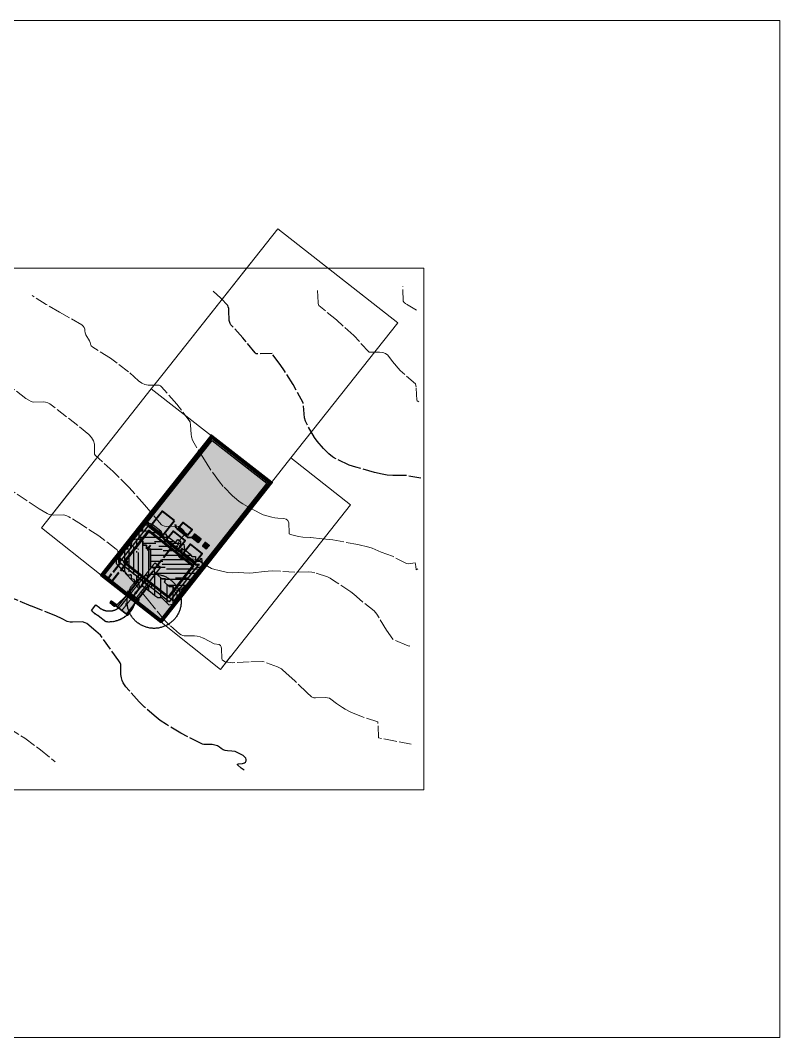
# Model space of a CAD drawing. Header units: metres. Extents: x 238308 to 238623, y 6569411 to 6569681.
# Drawn here: x 238421.9 to 238623.4, y 6569411.1 to 6569681.1 of the extents above; entities that cross this region are included whole.
import ezdxf

# ---------------------------------------------------------------- set-up
doc = ezdxf.new("R2010")
doc.units = ezdxf.units.M
doc.header["$LTSCALE"] = 2.5
for name, pattern in [('CENTER', [5.08, 3.175, -0.635, 0.635, -0.635]), ('DASHDOT', [3.556, 2.54, -0.508, 0, -0.508]), ('DASHED', [1.524, 1.27, -0.254]), ('DASHED2', [0.762, 0.635, -0.127])]:
    doc.linetypes.add(name, pattern=pattern)
for name, color, linetype, lineweight in [('A-BLDG-SLAB', 5, 'CONTINUOUS', 50), ('C-DRIV-CNTR', 6, 'CENTER', 18), ('C-DRIV-TURN', 30, 'DASHDOT', 25), ('C-DRIV-XOVR', 7, 'CONTINUOUS', 35), ('C-EART-BATR', 4, 'DASHED2', 25), ('C-EART-CUTT', 1, 'CONTINUOUS', 25), ('C-EART-FILL', 3, 'CONTINUOUS', 25), ('C-EART-PADD', 5, 'CONTINUOUS', 35), ('C-ESC-ACCS', 3, 'CONTINUOUS', 25), ('C-ESC-BINS', 3, 'CONTINUOUS', 25), ('C-ESC-DIVR', 3, 'CONTINUOUS', 25), ('C-ESC-FENC', 3, 'CONTINUOUS', 25), ('C-ESC-INLT', 3, 'CONTINUOUS', 25), ('C-ESC-LIMT', 3, 'CONTINUOUS', 25), ('C-ESC-STOK', 3, 'CONTINUOUS', 25), ('C-ESC-WSHT', 3, 'CONTINUOUS', 25), ('C-IMAG-AERL', 8, 'CONTINUOUS', 13), ('C-IMAG-LOCL', 8, 'CONTINUOUS', 13), ('C-PROP-ADJN', 9, 'CONTINUOUS', 13), ('C-PROP-BDY', 3, 'CONTINUOUS', 50), ('C-TOPO-EXST', 8, 'DASHED', 13), ('C-TOPO-PROP', 6, 'CONTINUOUS', 18), ('C-UTIL-SEWR', 3, 'CONTINUOUS', 25), ('C-UTIL-STRM', 4, 'CONTINUOUS', 25), ('C-UTIL-WATR', 5, 'CONTINUOUS', 25), ('C-ZONE-ENVL', 1, 'CONTINUOUS', 35)]:
    doc.layers.add(name, color=color, linetype=linetype, lineweight=lineweight)
picture_1 = doc.add_image_def('image1.png', size_in_pixel=(1400, 1200))
picture_2 = doc.add_image_def('image2.png', size_in_pixel=(572, 630))

msp = doc.modelspace()

# ---------------------------------------------------------------- hatches: boundary and pattern name
at = {"layer": 'A-BLDG-SLAB', "true_color": 0x1a33b2}
for points in [[(238462.93, 6569526.4), (238462.75, 6569526.24), (238462.57, 6569526.1), (238462.37, 6569525.97), (238462.16, 6569525.87), (238461.94, 6569525.79), (238461.71, 6569525.73), (238461.48, 6569525.69), (238461.24, 6569525.67), (238461.01, 6569525.68), (238460.77, 6569525.71), (238460.54, 6569525.76), (238460.32, 6569525.84), (238460.11, 6569525.93), (238459.9, 6569526.05), (238459.71, 6569526.19), (238447.94, 6569535.49), (238447.76, 6569535.64), (238447.6, 6569535.81), (238447.46, 6569536), (238447.33, 6569536.2), (238447.23, 6569536.41), (238447.15, 6569536.63), (238447.08, 6569536.86), (238447.05, 6569537.09), (238447.03, 6569537.33), (238447.04, 6569537.56), (238447.07, 6569537.8), (238447.12, 6569538.03), (238447.2, 6569538.25), (238447.29, 6569538.46), (238447.41, 6569538.67), (238447.55, 6569538.86), (238454.06, 6569547.1), (238454.21, 6569547.27), (238454.38, 6569547.44), (238454.57, 6569547.58), (238454.77, 6569547.7), (238454.98, 6569547.81), (238455.2, 6569547.89), (238455.43, 6569547.95), (238455.66, 6569547.99), (238455.9, 6569548.01), (238456.13, 6569548), (238456.36, 6569547.97), (238456.59, 6569547.92), (238456.82, 6569547.84), (238457.03, 6569547.75), (238457.24, 6569547.63), (238457.43, 6569547.49), (238469.2, 6569538.19), (238469.37, 6569538.04), (238469.53, 6569537.86), (238469.68, 6569537.68), (238469.8, 6569537.48), (238469.91, 6569537.27), (238469.99, 6569537.05), (238470.05, 6569536.82), (238470.09, 6569536.59), (238470.11, 6569536.35), (238470.1, 6569536.12), (238470.07, 6569535.88), (238470.02, 6569535.65), (238469.94, 6569535.43), (238469.85, 6569535.22), (238469.73, 6569535.01), (238469.59, 6569534.82), (238463.08, 6569526.58)], [(238449.43, 6569537.37), (238455.94, 6569545.61), (238467.71, 6569536.31), (238461.2, 6569528.07)]]:
    msp.add_hatch(color=7, dxfattribs=at).paths.add_polyline_path(points)
at = {"layer": 'A-BLDG-SLAB', "true_color": 0xc7d6ff, "transparency": 33554623}
msp.add_hatch(color=7, dxfattribs=at).paths.add_polyline_path([(238449.43, 6569537.37), (238455.94, 6569545.61), (238467.71, 6569536.31), (238461.2, 6569528.07)])
msp.add_hatch(color=7, dxfattribs=at).paths.add_polyline_path([(238449.43, 6569537.37), (238455.94, 6569545.61), (238467.71, 6569536.31), (238461.2, 6569528.07)])
at = {"layer": 'C-DRIV-XOVR', "true_color": 0xdbdbdb, "transparency": 33554610}
msp.add_hatch(color=7, dxfattribs=at).paths.add_polyline_path([(238456.49, 6569531.79), (238449.98, 6569523.55), (238447.63, 6569525.41), (238454.14, 6569533.65)])
msp.add_hatch(color=7, dxfattribs=at).paths.add_polyline_path([(238456.49, 6569531.79), (238449.98, 6569523.55), (238447.63, 6569525.41), (238454.14, 6569533.65)])
msp.add_hatch(color=7, dxfattribs=at).paths.add_polyline_path([(238456.49, 6569531.79), (238449.98, 6569523.55), (238447.63, 6569525.41), (238454.14, 6569533.65)])
at = {"layer": 'C-DRIV-XOVR', "true_color": 0xbfbfbf, "transparency": 33554572}
msp.add_hatch(color=7, dxfattribs=at).paths.add_polyline_path([(238450.37, 6569523.24), (238447.23, 6569525.72), (238450.11, 6569528.55), (238452.46, 6569526.69)])
msp.add_hatch(color=7, dxfattribs=at).paths.add_polyline_path([(238450.37, 6569523.24), (238447.23, 6569525.72), (238450.11, 6569528.55), (238452.46, 6569526.69)])
msp.add_hatch(color=7, dxfattribs=at).paths.add_polyline_path([(238450.37, 6569523.24), (238447.23, 6569525.72), (238450.11, 6569528.55), (238452.46, 6569526.69)])
at = {"layer": 'C-EART-CUTT', "true_color": 0xd9261a}
h = msp.add_hatch(dxfattribs=at)
h.set_pattern_fill('ANSI31', scale=0.5039370079, angle=45)
h.paths.add_polyline_path([(238452.73, 6569533.49), (238453.52, 6569532.87), (238454.4, 6569532.87), (238455.84, 6569531.95), (238455.09, 6569531.63), (238455.87, 6569531.01), (238456.65, 6569530.39), (238457.27, 6569531.17), (238457.4, 6569531.87), (238456.49, 6569531.79), (238456.4, 6569532.87), (238455.4, 6569533.87), (238454.4, 6569533.87), (238454.4, 6569534.87), (238453.4, 6569535.87), (238453.4, 6569536.87), (238453.4, 6569537.87), (238453.4, 6569538.87), (238453.4, 6569539.87), (238452.4, 6569539.87), (238453.4, 6569540.87), (238452.4, 6569540.87), (238452.4, 6569541.87), (238451.4, 6569540.87), (238450.4, 6569540.87), (238450.4, 6569541.87), (238451.4, 6569541.87), (238451.58, 6569543.32), (238452.99, 6569543.48), (238454.4, 6569542.87), (238454.4, 6569541.87), (238455.4, 6569541.87), (238455.4, 6569540.87), (238456.4, 6569541.87), (238455.63, 6569540.49), (238456.4, 6569540.87), (238456.4, 6569539.87), (238456.4, 6569538.87), (238456.4, 6569537.87), (238456.4, 6569536.87), (238456.4, 6569535.87), (238457.4, 6569535.87), (238457.4, 6569534.87), (238458.4, 6569533.87), (238459.4, 6569532.87), (238460.4, 6569532.87), (238460.14, 6569532.06), (238461.4, 6569530.87), (238462.4, 6569530.87), (238462.4, 6569529.87), (238463.4, 6569528.87), (238463.4, 6569527.87), (238462.77, 6569526.83), (238462.15, 6569526.05), (238461.4, 6569525.87), (238460.4, 6569526.87), (238459.4, 6569527.87), (238458.4, 6569527.87), (238457.6, 6569528.36), (238456.82, 6569528.98), (238456.03, 6569529.6), (238455.25, 6569530.22), (238454.4, 6569530.87), (238453.4, 6569530.87), (238453.4, 6569531.87), (238452.4, 6569531.87), (238452.11, 6569532.7), (238451.4, 6569532.87), (238451.4, 6569533.87), (238451.95, 6569534.11)])
h = msp.add_hatch(dxfattribs=at)
h.set_pattern_fill('ANSI31', scale=0.3779527559, angle=45)
h.paths.add_polyline_path([(238448.4, 6569538.87), (238449.26, 6569538.78), (238448.3, 6569540.18), (238449.88, 6569539.56), (238449.1, 6569540.18), (238450.4, 6569539.87), (238450.4, 6569540.87), (238451.4, 6569540.87), (238452.4, 6569541.87), (238452.4, 6569540.87), (238453.4, 6569540.87), (238452.4, 6569539.87), (238453.4, 6569539.87), (238453.4, 6569538.87), (238453.4, 6569537.87), (238453.4, 6569536.87), (238453.4, 6569535.87), (238454.4, 6569534.87), (238454.4, 6569533.87), (238455.4, 6569533.87), (238456.4, 6569532.87), (238456.49, 6569531.79), (238457.4, 6569531.87), (238457.27, 6569531.17), (238456.65, 6569530.39), (238455.87, 6569531.01), (238455.09, 6569531.63), (238455.84, 6569531.95), (238454.4, 6569532.87), (238453.52, 6569532.87), (238452.73, 6569533.49), (238451.95, 6569534.11), (238451.4, 6569533.87), (238450.38, 6569535.35), (238449.4, 6569535.87), (238448.81, 6569536.59), (238447.4, 6569536.87), (238448.02, 6569537.21)])
h = msp.add_hatch(dxfattribs=at)
h.set_pattern_fill('ANSI31', scale=0.5039370079, angle=45)
h.paths.add_polyline_path([(238448.4, 6569538.87), (238448.3, 6569540.18), (238449.26, 6569538.78)])
h = msp.add_hatch(dxfattribs=at)
h.set_pattern_fill('ANSI31', scale=0.5039370079, angle=45)
h.paths.add_polyline_path([(238449.1, 6569540.18), (238449.88, 6569539.56), (238448.3, 6569540.18)])
h = msp.add_hatch(dxfattribs=at)
h.set_pattern_fill('ANSI31', scale=0.5039370079, angle=45)
h.paths.add_polyline_path([(238450.4, 6569540.87), (238450.4, 6569539.87), (238449.1, 6569540.18), (238449.4, 6569540.87)])
h = msp.add_hatch(dxfattribs=at)
h.set_pattern_fill('ANSI31', scale=0.5039370079, angle=45)
h.paths.add_polyline_path([(238447.4, 6569536.87), (238447.4, 6569537.87), (238448.4, 6569538.87), (238448.02, 6569537.21)])
h = msp.add_hatch(dxfattribs=at)
h.set_pattern_fill('ANSI31', scale=0.5039370079, angle=45)
h.paths.add_polyline_path([(238448.97, 6569535.18), (238448.4, 6569535.87), (238447.4, 6569536.87), (238448.81, 6569536.59), (238449.4, 6569535.87), (238450.38, 6569535.35), (238451.4, 6569533.87), (238450.4, 6569533.87), (238449.76, 6569534.56)])
at = {"layer": 'C-EART-FILL', "true_color": 0x1a9933}
h = msp.add_hatch(dxfattribs=at)
h.set_pattern_fill('ANSI31', scale=0.5039370079, angle=-45)
h.paths.add_polyline_path([(238456.4, 6569538.87), (238456.4, 6569539.87), (238456.4, 6569540.87), (238455.63, 6569540.49), (238456.4, 6569541.87), (238455.4, 6569540.87), (238455.4, 6569541.87), (238454.4, 6569541.87), (238454.4, 6569542.87), (238453.4, 6569543.87), (238453.4, 6569544.87), (238453.44, 6569545.67), (238454.4, 6569545.87), (238454.4, 6569546.87), (238454.68, 6569547.24), (238455.4, 6569547.87), (238456.79, 6569547.49), (238457.57, 6569546.87), (238458.36, 6569546.25), (238459.14, 6569545.63), (238459.4, 6569544.87), (238458.4, 6569544.87), (238457.74, 6569545.46), (238456.95, 6569546.08), (238455.4, 6569545.87), (238455.4, 6569544.87), (238456.4, 6569544.87), (238456.4, 6569543.87), (238457.4, 6569543.87), (238457.4, 6569542.87), (238458.4, 6569541.87), (238459.4, 6569540.87), (238459.92, 6569540.6), (238459.4, 6569539.87), (238459.4, 6569538.87), (238460.4, 6569538.87), (238459.4, 6569537.87), (238460.4, 6569536.87), (238459.4, 6569536.87), (238460.03, 6569536.33), (238460.4, 6569535.87), (238461.4, 6569534.87), (238462.4, 6569534.87), (238462.4, 6569533.87), (238463.4, 6569532.87), (238464.4, 6569532.87), (238465.4, 6569531.87), (238465.4, 6569532.87), (238466.32, 6569532.94), (238466.4, 6569533.87), (238467.4, 6569533.87), (238467.4, 6569534.87), (238468.35, 6569533.89), (238467.4, 6569532.87), (238467.11, 6569532.32), (238466.4, 6569531.87), (238466.4, 6569530.87), (238465.4, 6569530.87), (238464.4, 6569529.87), (238463.84, 6569529.8), (238462.4, 6569529.87), (238462.4, 6569530.87), (238461.4, 6569530.87), (238460.14, 6569532.06), (238460.4, 6569532.87), (238459.4, 6569532.87), (238458.4, 6569533.87), (238457.4, 6569534.87), (238457.4, 6569535.87), (238456.4, 6569535.87), (238456.4, 6569536.87), (238456.4, 6569537.87)])
h = msp.add_hatch(dxfattribs=at)
h.set_pattern_fill('ANSI31', scale=0.3779527559, angle=-45)
h.paths.add_polyline_path([(238459.4, 6569538.87), (238459.4, 6569539.87), (238459.92, 6569540.6), (238459.4, 6569540.87), (238458.4, 6569541.87), (238457.4, 6569542.87), (238457.4, 6569543.87), (238456.4, 6569543.87), (238456.4, 6569544.87), (238455.4, 6569544.87), (238455.4, 6569545.87), (238456.95, 6569546.08), (238457.74, 6569545.46), (238458.4, 6569544.87), (238459.4, 6569544.87), (238459.4, 6569543.87), (238460.71, 6569544.39), (238460.09, 6569543.6), (238461.49, 6569543.77), (238460.87, 6569542.98), (238462.28, 6569543.15), (238462.44, 6569541.74), (238463.4, 6569541.87), (238464.4, 6569540.87), (238465.4, 6569539.87), (238466.99, 6569539.43), (238467.15, 6569538.02), (238467.4, 6569538.87), (238467.94, 6569537.4), (238469.4, 6569536.87), (238468.8, 6569536.08), (238468.97, 6569534.68), (238468.18, 6569535.3), (238468.35, 6569533.89), (238467.4, 6569534.87), (238467.4, 6569533.87), (238466.4, 6569533.87), (238466.32, 6569532.94), (238465.4, 6569532.87), (238465.4, 6569531.87), (238464.4, 6569532.87), (238463.4, 6569532.87), (238462.4, 6569533.87), (238462.4, 6569534.87), (238461.4, 6569534.87), (238460.4, 6569535.87), (238460.03, 6569536.33), (238459.4, 6569536.87), (238460.4, 6569536.87), (238459.4, 6569537.87), (238460.4, 6569538.87)])
h = msp.add_hatch(dxfattribs=at)
h.set_pattern_fill('ANSI31', scale=0.5039370079, angle=-45)
h.paths.add_polyline_path([(238459.4, 6569544.87), (238460.4, 6569544.87), (238460.71, 6569544.39), (238459.4, 6569543.87)])
h = msp.add_hatch(dxfattribs=at)
h.set_pattern_fill('ANSI31', scale=0.5039370079, angle=-45)
h.paths.add_polyline_path([(238460.71, 6569544.39), (238461.49, 6569543.77), (238460.09, 6569543.6)])
h = msp.add_hatch(dxfattribs=at)
h.set_pattern_fill('ANSI31', scale=0.5039370079, angle=-45)
h.paths.add_polyline_path([(238460.87, 6569542.98), (238461.49, 6569543.77), (238462.28, 6569543.15)])
h = msp.add_hatch(dxfattribs=at)
h.set_pattern_fill('ANSI31', scale=0.5039370079, angle=-45)
h.paths.add_polyline_path([(238463.68, 6569543.31), (238464.4, 6569542.87), (238464.4, 6569541.87), (238465.25, 6569542.07), (238465.42, 6569540.67), (238466.4, 6569539.87), (238466.99, 6569539.43), (238465.4, 6569539.87), (238464.4, 6569540.87), (238463.4, 6569541.87), (238462.44, 6569541.74), (238462.28, 6569543.15), (238463.06, 6569542.53)])
h = msp.add_hatch(dxfattribs=at)
h.set_pattern_fill('ANSI31', scale=0.5039370079, angle=-45)
h.paths.add_polyline_path([(238467.15, 6569538.02), (238466.99, 6569539.43), (238467.4, 6569538.87)])
h = msp.add_hatch(dxfattribs=at)
h.set_pattern_fill('ANSI31', scale=0.5039370079, angle=-45)
h.paths.add_polyline_path([(238468.4, 6569537.87), (238469.34, 6569537.57), (238469.96, 6569538.35), (238470.13, 6569536.95), (238470.21, 6569536.24), (238469.59, 6569535.46), (238468.97, 6569534.68), (238468.8, 6569536.08), (238469.4, 6569536.87), (238467.94, 6569537.4), (238467.4, 6569538.87), (238468.4, 6569538.87)])
h = msp.add_hatch(dxfattribs=at)
h.set_pattern_fill('ANSI31', scale=0.5039370079, angle=-45)
h.paths.add_polyline_path([(238468.18, 6569535.3), (238468.97, 6569534.68), (238468.35, 6569533.89)])
at = {"layer": 'C-ESC-ACCS', "true_color": 0x66b266, "transparency": 33554521}
msp.add_hatch(color=7, dxfattribs=at).paths.add_polyline_path([(238452.46, 6569526.69), (238450.11, 6569528.55), (238453.52, 6569532.87), (238455.87, 6569531.01)])
at = {"layer": 'C-ESC-BINS', "true_color": 0x66b266, "transparency": 33554521}
for points in [[(238467.49, 6569543.82), (238468.23, 6569544.76), (238469.8, 6569543.52), (238469.06, 6569542.58)], [(238470.3, 6569541.57), (238471.05, 6569542.51), (238471.99, 6569541.77), (238471.24, 6569540.83)]]:
    msp.add_hatch(color=7, dxfattribs=at).paths.add_polyline_path(points)
at = {"layer": 'C-ESC-INLT', "true_color": 0x66b266, "transparency": 33554521}
msp.add_hatch(color=7, dxfattribs=at).paths.add_polyline_path([(238446.02, 6569527), (238447.19, 6569526.07), (238446.88, 6569525.68), (238445.71, 6569526.61)])
at = {"layer": 'C-ESC-STOK', "true_color": 0x66b266, "transparency": 33554521}
for points in [[(238459.66, 6569544.47), (238456.52, 6569546.95), (238459.62, 6569550.87), (238462.76, 6569548.39)], [(238460.64, 6569543.23), (238462.51, 6569545.58), (238465.64, 6569543.1), (238463.78, 6569540.75)], [(238465.14, 6569539.73), (238467.01, 6569542.08), (238470.14, 6569539.6), (238468.28, 6569537.25)]]:
    msp.add_hatch(color=7, dxfattribs=at).paths.add_polyline_path(points)
at = {"layer": 'C-ESC-WSHT', "true_color": 0x66b266, "transparency": 33554521}
msp.add_hatch(color=7, dxfattribs=at).paths.add_polyline_path([(238463.85, 6569546.31), (238465.09, 6569547.88), (238467.44, 6569546.02), (238466.2, 6569544.45)])
at = {"layer": 'C-PROP-BDY', "true_color": 0xffe633, "transparency": 33554521}
msp.add_hatch(color=7, dxfattribs=at).paths.add_polyline_path([(238443.33, 6569533.9), (238472.59, 6569570.9), (238488.56, 6569558.47), (238459.21, 6569521.36)])
at = {"layer": 'C-PROP-BDY', "true_color": 0xe6f5e0}
msp.add_hatch(color=7, dxfattribs=at).paths.add_polyline_path([(238443.33, 6569533.9), (238472.59, 6569570.9), (238488.56, 6569558.47), (238459.21, 6569521.36)])

# ---------------------------------------------------------------- linework, layer by layer
at = {"layer": 'A-BLDG-SLAB', "lineweight": 60, "true_color": 0x14339e}
msp.add_lwpolyline([(238461.2, 6569528.07), (238449.43, 6569537.37), (238455.94, 6569545.61), (238467.71, 6569536.31)], close=True, dxfattribs=at)
at = {"layer": 'C-DRIV-CNTR', "lineweight": 13}
msp.add_lwpolyline([(238448.8, 6569524.48), (238451.28, 6569527.62), (238455.31, 6569532.72)], dxfattribs=at)
at = {"layer": 'C-DRIV-CNTR', "linetype": 'CONTINUOUS', "lineweight": 25}
for points in [[(238455.25, 6569532.13), (238454.75, 6569532.53)], [(238452.77, 6569528.99), (238452.27, 6569529.39)], [(238454.01, 6569530.56), (238453.51, 6569530.96)], [(238451.53, 6569527.42), (238451.03, 6569527.82)], [(238449.05, 6569524.28), (238448.55, 6569524.68)], [(238450.29, 6569525.85), (238449.79, 6569526.25)]]:
    msp.add_lwpolyline(points, dxfattribs=at)
at = {"layer": 'C-DRIV-TURN', "lineweight": 25}
for points in [[(238442.48, 6569523.15), (238442.38, 6569523.18), (238442.39, 6569523.2), (238442.28, 6569523.24), (238442.29, 6569523.26), (238442.18, 6569523.3), (238442.19, 6569523.32), (238442.08, 6569523.36), (238442.08, 6569523.38), (238441.98, 6569523.43), (238441.98, 6569523.45), (238441.88, 6569523.5), (238441.89, 6569523.51), (238441.78, 6569523.56), (238441.79, 6569523.58), (238441.68, 6569523.64), (238441.69, 6569523.65), (238441.59, 6569523.71), (238441.6, 6569523.73), (238441.5, 6569523.78), (238441.51, 6569523.8), (238441.4, 6569523.86), (238441.41, 6569523.88), (238441.31, 6569523.94), (238441.32, 6569523.96), (238441.22, 6569524.02), (238441.23, 6569524.04), (238441.14, 6569524.1), (238441.15, 6569524.12), (238441.05, 6569524.18), (238441.06, 6569524.2), (238440.97, 6569524.27), (238440.98, 6569524.29), (238440.88, 6569524.36), (238440.9, 6569524.37), (238440.8, 6569524.44), (238440.82, 6569524.46), (238440.72, 6569524.53), (238441.89, 6569526.01), (238442.84, 6569525.26), (238442.9, 6569525.21), (238442.97, 6569525.16), (238443.04, 6569525.11), (238443.1, 6569525.07), (238443.17, 6569525.02), (238443.24, 6569524.98), (238443.31, 6569524.94), (238443.38, 6569524.9), (238443.46, 6569524.86), (238443.53, 6569524.82), (238443.6, 6569524.79), (238443.67, 6569524.75), (238443.75, 6569524.72), (238443.82, 6569524.69), (238443.9, 6569524.66), (238443.98, 6569524.63), (238444.05, 6569524.6), (238444.13, 6569524.57), (238444.21, 6569524.55), (238444.29, 6569524.53), (238444.37, 6569524.5), (238444.44, 6569524.49), (238444.52, 6569524.47), (238444.6, 6569524.45), (238444.68, 6569524.43), (238444.76, 6569524.42), (238444.85, 6569524.41), (238444.93, 6569524.4), (238445.01, 6569524.39), (238445.09, 6569524.38), (238445.17, 6569524.37), (238445.25, 6569524.37), (238445.33, 6569524.37), (238445.41, 6569524.37), (238445.5, 6569524.37), (238445.58, 6569524.37), (238445.66, 6569524.37), (238445.74, 6569524.38), (238445.82, 6569524.38), (238445.9, 6569524.39), (238445.98, 6569524.4), (238446.07, 6569524.41), (238446.15, 6569524.42), (238446.23, 6569524.44), (238446.31, 6569524.45), (238446.39, 6569524.47), (238446.47, 6569524.49), (238446.54, 6569524.51), (238446.62, 6569524.53), (238446.7, 6569524.55), (238446.78, 6569524.58), (238446.86, 6569524.6), (238446.93, 6569524.63), (238447.01, 6569524.66), (238447.09, 6569524.69), (238447.16, 6569524.72), (238447.23, 6569524.76), (238447.31, 6569524.79), (238447.38, 6569524.83), (238447.45, 6569524.87), (238447.53, 6569524.91), (238447.6, 6569524.95), (238447.67, 6569524.99), (238447.74, 6569525.03), (238447.8, 6569525.08), (238447.87, 6569525.12), (238447.94, 6569525.17), (238448, 6569525.22), (238448.07, 6569525.27), (238448.13, 6569525.32), (238448.2, 6569525.37), (238448.26, 6569525.42), (238448.32, 6569525.48), (238448.38, 6569525.53), (238448.44, 6569525.59), (238448.49, 6569525.65), (238448.55, 6569525.71), (238448.61, 6569525.77), (238448.66, 6569525.83), (238448.71, 6569525.89), (238448.77, 6569525.95), (238448.81, 6569526.01), (238450.63, 6569528.32), (238451.11, 6569528.92), (238451.17, 6569529), (238451.23, 6569529.07), (238451.3, 6569529.15), (238451.36, 6569529.23), (238451.42, 6569529.31), (238451.48, 6569529.39), (238451.54, 6569529.47), (238451.61, 6569529.55), (238451.67, 6569529.62), (238451.73, 6569529.7), (238451.79, 6569529.78), (238451.85, 6569529.86), (238451.92, 6569529.94), (238451.98, 6569530.02), (238452.04, 6569530.09), (238452.1, 6569530.17), (238452.16, 6569530.25), (238452.23, 6569530.33), (238452.29, 6569530.41), (238452.35, 6569530.49), (238452.41, 6569530.57), (238452.47, 6569530.64), (238452.54, 6569530.72), (238452.6, 6569530.8), (238452.66, 6569530.88), (238452.72, 6569530.96), (238452.78, 6569531.04), (238452.85, 6569531.11), (238452.91, 6569531.19), (238452.97, 6569531.27), (238453.03, 6569531.35), (238453.09, 6569531.43), (238453.16, 6569531.51), (238453.22, 6569531.59), (238453.28, 6569531.66), (238453.34, 6569531.74), (238453.4, 6569531.82), (238453.47, 6569531.9), (238453.53, 6569531.98), (238453.59, 6569532.06), (238453.65, 6569532.13), (238453.71, 6569532.21), (238453.78, 6569532.29), (238453.84, 6569532.37), (238453.9, 6569532.45), (238453.96, 6569532.53), (238454.02, 6569532.61), (238454.09, 6569532.68), (238454.15, 6569532.76), (238454.21, 6569532.84), (238454.27, 6569532.92), (238454.33, 6569533), (238454.4, 6569533.08), (238454.46, 6569533.15), (238454.52, 6569533.23), (238454.58, 6569533.31), (238454.64, 6569533.39), (238454.71, 6569533.47), (238454.77, 6569533.55), (238454.83, 6569533.63), (238454.89, 6569533.7), (238454.95, 6569533.78), (238455.02, 6569533.86), (238455.08, 6569533.94), (238455.14, 6569534.02), (238455.2, 6569534.1), (238455.26, 6569534.17), (238455.33, 6569534.25), (238455.39, 6569534.33), (238455.45, 6569534.41), (238455.51, 6569534.49), (238455.57, 6569534.57), (238455.64, 6569534.65), (238455.7, 6569534.72), (238455.76, 6569534.8), (238455.82, 6569534.88), (238455.88, 6569534.96), (238455.95, 6569535.04), (238456.01, 6569535.12), (238456.07, 6569535.19), (238456.13, 6569535.27), (238456.19, 6569535.35), (238456.26, 6569535.43), (238456.32, 6569535.51), (238456.38, 6569535.59), (238456.44, 6569535.67), (238456.5, 6569535.74), (238456.57, 6569535.82), (238456.63, 6569535.9), (238456.69, 6569535.98), (238456.75, 6569536.06), (238456.81, 6569536.14), (238456.88, 6569536.21), (238456.94, 6569536.29), (238457, 6569536.37), (238457.06, 6569536.45), (238457.12, 6569536.53), (238457.19, 6569536.61), (238457.25, 6569536.69), (238457.31, 6569536.76), (238457.37, 6569536.84), (238457.43, 6569536.92), (238457.5, 6569537), (238457.56, 6569537.08), (238457.62, 6569537.16), (238459.1, 6569535.99), (238456.05, 6569532.14), (238455.99, 6569532.06), (238455.93, 6569531.98), (238455.86, 6569531.9), (238455.8, 6569531.82), (238455.74, 6569531.75), (238455.68, 6569531.67), (238455.62, 6569531.59), (238455.55, 6569531.51), (238455.49, 6569531.43), (238455.43, 6569531.35), (238455.37, 6569531.27), (238455.31, 6569531.2), (238455.24, 6569531.12), (238455.18, 6569531.04), (238455.12, 6569530.96), (238455.06, 6569530.88), (238455, 6569530.8), (238454.93, 6569530.73), (238454.87, 6569530.65), (238454.81, 6569530.57), (238454.75, 6569530.49), (238454.69, 6569530.41), (238454.62, 6569530.33), (238454.56, 6569530.26), (238454.5, 6569530.18), (238454.44, 6569530.1), (238454.38, 6569530.02), (238454.31, 6569529.94), (238454.25, 6569529.86), (238454.19, 6569529.78), (238454.13, 6569529.71), (238454.07, 6569529.63), (238454, 6569529.55), (238453.94, 6569529.47), (238453.88, 6569529.39), (238453.82, 6569529.31), (238453.76, 6569529.24), (238453.69, 6569529.16), (238453.63, 6569529.08), (238453.57, 6569529), (238453.51, 6569528.92), (238453.45, 6569528.84), (238453.38, 6569528.76), (238453.32, 6569528.69), (238453.27, 6569528.62), (238453.26, 6569528.61), (238453.2, 6569528.53), (238453.14, 6569528.45), (238453.07, 6569528.37), (238453.01, 6569528.29), (238452.95, 6569528.22), (238452.89, 6569528.14), (238452.83, 6569528.06), (238452.76, 6569527.98), (238452.74, 6569527.95), (238452.7, 6569527.9), (238452.64, 6569527.82), (238452.58, 6569527.74), (238452.52, 6569527.67), (238452.51, 6569527.66), (238452.57, 6569527.62), (238452.49, 6569527.53), (238452.55, 6569527.48), (238452.47, 6569527.39), (238452.52, 6569527.34), (238452.44, 6569527.26), (238452.5, 6569527.21), (238452.42, 6569527.12), (238452.47, 6569527.07), (238452.39, 6569526.99), (238452.44, 6569526.94), (238452.35, 6569526.86), (238452.4, 6569526.81), (238452.32, 6569526.72), (238452.37, 6569526.67), (238452.28, 6569526.59), (238452.33, 6569526.54), (238452.24, 6569526.46), (238452.29, 6569526.41), (238452.2, 6569526.33), (238452.24, 6569526.28), (238452.15, 6569526.2), (238452.2, 6569526.15), (238452.11, 6569526.08), (238452.15, 6569526.02), (238452.06, 6569525.95), (238452.1, 6569525.89), (238452, 6569525.82), (238452.04, 6569525.77), (238451.95, 6569525.7), (238451.99, 6569525.64), (238451.89, 6569525.57), (238451.93, 6569525.52), (238451.83, 6569525.45), (238451.87, 6569525.39), (238451.77, 6569525.33), (238451.81, 6569525.27), (238451.71, 6569525.21), (238451.74, 6569525.15), (238451.64, 6569525.09), (238451.67, 6569525.03), (238451.57, 6569524.97), (238451.6, 6569524.91), (238451.5, 6569524.86), (238451.53, 6569524.79), (238451.43, 6569524.74), (238451.46, 6569524.68), (238451.35, 6569524.63), (238451.38, 6569524.56), (238451.27, 6569524.51), (238451.3, 6569524.45), (238451.19, 6569524.4), (238451.22, 6569524.34), (238451.11, 6569524.29), (238451.14, 6569524.23), (238451.03, 6569524.19), (238451.05, 6569524.12), (238450.94, 6569524.08), (238450.96, 6569524.01), (238450.85, 6569523.98), (238450.87, 6569523.91), (238450.76, 6569523.87), (238450.78, 6569523.81), (238450.67, 6569523.77), (238450.69, 6569523.7), (238450.58, 6569523.67), (238450.59, 6569523.6), (238450.48, 6569523.58), (238450.5, 6569523.51), (238450.38, 6569523.48), (238450.4, 6569523.41), (238450.28, 6569523.39), (238450.3, 6569523.32), (238450.18, 6569523.3), (238450.2, 6569523.23), (238450.08, 6569523.21), (238450.09, 6569523.14), (238449.98, 6569523.12), (238449.98, 6569523.05), (238449.87, 6569523.03), (238449.88, 6569522.96), (238449.76, 6569522.95), (238449.77, 6569522.88), (238449.65, 6569522.87), (238449.66, 6569522.8), (238449.54, 6569522.79), (238449.54, 6569522.72), (238449.43, 6569522.71), (238449.43, 6569522.64), (238449.31, 6569522.63), (238449.32, 6569522.56), (238449.2, 6569522.56), (238449.2, 6569522.49), (238449.08, 6569522.49), (238449.08, 6569522.42), (238448.96, 6569522.42), (238448.96, 6569522.35), (238448.84, 6569522.36), (238448.84, 6569522.29), (238448.72, 6569522.29), (238448.72, 6569522.22), (238448.6, 6569522.23), (238448.59, 6569522.16), (238448.48, 6569522.17), (238448.47, 6569522.1), (238448.35, 6569522.12), (238448.34, 6569522.05), (238448.23, 6569522.06), (238448.22, 6569521.99), (238448.1, 6569522.01), (238448.09, 6569521.94), (238447.98, 6569521.96), (238447.96, 6569521.89), (238447.85, 6569521.91), (238447.83, 6569521.84), (238447.72, 6569521.87), (238447.7, 6569521.8), (238447.59, 6569521.82), (238447.57, 6569521.76), (238447.46, 6569521.79), (238447.44, 6569521.72), (238447.33, 6569521.75), (238447.31, 6569521.68), (238447.19, 6569521.71), (238447.17, 6569521.65), (238447.06, 6569521.68), (238447.04, 6569521.61), (238446.93, 6569521.65), (238446.9, 6569521.58), (238446.79, 6569521.62), (238446.77, 6569521.56), (238446.66, 6569521.6), (238446.63, 6569521.53), (238446.53, 6569521.58), (238446.5, 6569521.51), (238446.39, 6569521.56), (238446.36, 6569521.49), (238446.25, 6569521.54), (238446.22, 6569521.48), (238446.12, 6569521.53), (238446.09, 6569521.46), (238445.98, 6569521.52), (238445.95, 6569521.45), (238445.85, 6569521.51), (238445.81, 6569521.45), (238445.71, 6569521.5), (238445.67, 6569521.44), (238445.57, 6569521.5), (238445.54, 6569521.44), (238445.44, 6569521.5), (238445.4, 6569521.44), (238445.3, 6569521.5), (238445.26, 6569521.44), (238445.16, 6569521.5), (238445.12, 6569521.44), (238445.03, 6569521.51), (238444.99, 6569521.45), (238444.89, 6569521.52), (238444.85, 6569521.46), (238444.75, 6569521.53), (238444.71, 6569521.47), (238444.62, 6569521.54), (238444.58, 6569521.49), (238442.53, 6569523.11), (238442.49, 6569523.12), (238442.49, 6569523.13)], [(238464.57, 6569526.95), (238464.56, 6569526.71), (238464.55, 6569526.48), (238464.53, 6569526.24), (238464.51, 6569526.01), (238464.47, 6569525.78), (238464.43, 6569525.54), (238464.38, 6569525.31), (238464.32, 6569525.09), (238464.26, 6569524.86), (238464.19, 6569524.64), (238464.11, 6569524.41), (238464.02, 6569524.2), (238463.93, 6569523.98), (238463.83, 6569523.77), (238463.72, 6569523.56), (238463.6, 6569523.35), (238463.48, 6569523.15), (238463.36, 6569522.95), (238463.22, 6569522.76), (238463.08, 6569522.57), (238462.94, 6569522.39), (238462.78, 6569522.21), (238462.62, 6569522.03), (238462.46, 6569521.86), (238462.29, 6569521.7), (238462.12, 6569521.54), (238461.94, 6569521.39), (238461.75, 6569521.24), (238461.57, 6569521.1), (238461.37, 6569520.97), (238461.17, 6569520.84), (238460.97, 6569520.72), (238460.77, 6569520.61), (238460.56, 6569520.5), (238460.34, 6569520.4), (238460.13, 6569520.3), (238459.91, 6569520.22), (238459.69, 6569520.14), (238459.46, 6569520.07), (238459.24, 6569520), (238459.01, 6569519.95), (238458.78, 6569519.9), (238458.55, 6569519.85), (238458.32, 6569519.82), (238458.08, 6569519.79), (238457.85, 6569519.77), (238457.61, 6569519.76), (238457.38, 6569519.76), (238457.14, 6569519.76), (238456.91, 6569519.77), (238456.67, 6569519.79), (238456.44, 6569519.82), (238456.21, 6569519.85), (238455.98, 6569519.9), (238455.75, 6569519.95), (238455.52, 6569520), (238455.29, 6569520.07), (238455.07, 6569520.14), (238454.85, 6569520.22), (238454.63, 6569520.3), (238454.41, 6569520.4), (238454.2, 6569520.5), (238453.99, 6569520.61), (238453.78, 6569520.72), (238453.58, 6569520.84), (238453.38, 6569520.97), (238453.19, 6569521.1), (238453, 6569521.24), (238452.82, 6569521.39), (238452.64, 6569521.54), (238452.46, 6569521.7), (238452.29, 6569521.86), (238452.13, 6569522.03), (238451.97, 6569522.21), (238451.82, 6569522.39), (238451.67, 6569522.57), (238451.53, 6569522.76), (238451.4, 6569522.95), (238451.27, 6569523.15), (238451.15, 6569523.35), (238451.04, 6569523.56), (238450.93, 6569523.77), (238450.83, 6569523.98), (238450.74, 6569524.2), (238450.65, 6569524.41), (238450.57, 6569524.64), (238450.5, 6569524.86), (238450.43, 6569525.09), (238450.38, 6569525.31), (238450.33, 6569525.54), (238450.28, 6569525.78), (238450.25, 6569526.01), (238450.22, 6569526.24), (238450.2, 6569526.48), (238450.19, 6569526.71), (238450.19, 6569526.95), (238450.19, 6569527.18), (238450.2, 6569527.42), (238450.22, 6569527.65), (238450.25, 6569527.89), (238450.28, 6569528.12), (238450.33, 6569528.35), (238450.38, 6569528.58), (238450.43, 6569528.81), (238450.5, 6569529.03), (238450.57, 6569529.26), (238450.65, 6569529.48), (238450.74, 6569529.7), (238450.83, 6569529.91), (238450.93, 6569530.13), (238451.04, 6569530.34), (238451.15, 6569530.54), (238451.27, 6569530.74), (238451.4, 6569530.94), (238451.53, 6569531.13), (238451.67, 6569531.32), (238451.82, 6569531.51), (238451.97, 6569531.69), (238452.13, 6569531.86), (238452.29, 6569532.03), (238452.46, 6569532.19), (238452.64, 6569532.35), (238452.82, 6569532.5), (238453, 6569532.65), (238453.19, 6569532.79), (238453.38, 6569532.92), (238453.58, 6569533.05), (238453.78, 6569533.17), (238453.99, 6569533.29), (238454.2, 6569533.39), (238454.41, 6569533.5), (238454.63, 6569533.59), (238454.85, 6569533.68), (238455.07, 6569533.75), (238455.29, 6569533.83), (238455.52, 6569533.89), (238455.75, 6569533.95), (238455.98, 6569534), (238456.21, 6569534.04), (238456.44, 6569534.07), (238456.67, 6569534.1), (238456.91, 6569534.12), (238457.14, 6569534.13), (238457.38, 6569534.14), (238457.61, 6569534.13), (238457.85, 6569534.12), (238458.08, 6569534.1), (238458.32, 6569534.07), (238458.55, 6569534.04), (238458.78, 6569534), (238459.01, 6569533.95), (238459.24, 6569533.89), (238459.46, 6569533.83), (238459.69, 6569533.75), (238459.91, 6569533.68), (238460.13, 6569533.59), (238460.34, 6569533.5), (238460.56, 6569533.39), (238460.77, 6569533.29), (238460.97, 6569533.17), (238461.17, 6569533.05), (238461.37, 6569532.92), (238461.57, 6569532.79), (238461.75, 6569532.65), (238461.94, 6569532.5), (238462.12, 6569532.35), (238462.29, 6569532.19), (238462.46, 6569532.03), (238462.62, 6569531.86), (238462.78, 6569531.69), (238462.94, 6569531.51), (238463.08, 6569531.32), (238463.22, 6569531.13), (238463.36, 6569530.94), (238463.48, 6569530.74), (238463.6, 6569530.54), (238463.72, 6569530.34), (238463.83, 6569530.13), (238463.93, 6569529.91), (238464.02, 6569529.7), (238464.11, 6569529.48), (238464.19, 6569529.26), (238464.26, 6569529.03), (238464.32, 6569528.81), (238464.38, 6569528.58), (238464.43, 6569528.35), (238464.47, 6569528.12), (238464.51, 6569527.89), (238464.53, 6569527.65), (238464.55, 6569527.42), (238464.56, 6569527.18)]]:
    msp.add_lwpolyline(points, close=True, dxfattribs=at)
at = {"layer": 'C-DRIV-XOVR', "lineweight": 30}
msp.add_lwpolyline([(238454.14, 6569533.65), (238456.49, 6569531.79), (238449.98, 6569523.55), (238447.63, 6569525.41)], close=True, dxfattribs=at)
at = {"layer": 'C-DRIV-XOVR', "lineweight": 35}
msp.add_lwpolyline([(238452.46, 6569526.69), (238450.11, 6569528.55), (238447.23, 6569525.72), (238450.37, 6569523.24)], close=True, dxfattribs=at)
at = {"layer": 'C-EART-BATR', "lineweight": 25}
for points in [[(238468.35, 6569533.89), (238467.4, 6569532.87), (238467.11, 6569532.32), (238466.4, 6569531.87), (238466.4, 6569530.87), (238465.4, 6569530.87), (238464.4, 6569529.87), (238463.84, 6569529.8), (238462.4, 6569529.87), (238462.4, 6569530.87), (238461.4, 6569530.87), (238460.14, 6569532.06), (238460.4, 6569532.87), (238459.4, 6569532.87), (238458.4, 6569533.87), (238457.4, 6569534.87), (238457.4, 6569535.87), (238456.4, 6569535.87), (238456.4, 6569536.87), (238456.4, 6569537.87), (238456.4, 6569538.87), (238456.4, 6569539.87), (238456.4, 6569540.87), (238455.63, 6569540.49), (238456.4, 6569541.87), (238455.4, 6569540.87), (238455.4, 6569541.87), (238454.4, 6569541.87), (238454.4, 6569542.87), (238453.4, 6569543.87), (238453.4, 6569544.87), (238453.44, 6569545.67), (238454.4, 6569545.87), (238454.4, 6569546.87), (238454.68, 6569547.24), (238455.4, 6569547.87), (238456.79, 6569547.49), (238457.57, 6569546.87), (238458.36, 6569546.25), (238459.14, 6569545.63), (238459.4, 6569544.87), (238460.4, 6569544.87), (238460.71, 6569544.39), (238461.49, 6569543.77), (238462.28, 6569543.15), (238463.06, 6569542.53), (238463.68, 6569543.31), (238464.4, 6569542.87), (238464.4, 6569541.87), (238465.25, 6569542.07), (238465.42, 6569540.67), (238466.4, 6569539.87), (238466.99, 6569539.43), (238467.4, 6569538.87), (238468.4, 6569538.87), (238468.4, 6569537.87), (238469.34, 6569537.57), (238469.96, 6569538.35), (238470.13, 6569536.95), (238470.21, 6569536.24), (238469.59, 6569535.46), (238468.97, 6569534.68)], [(238451.4, 6569541.87), (238451.58, 6569543.32), (238452.99, 6569543.48), (238454.4, 6569542.87), (238454.4, 6569541.87), (238455.4, 6569541.87), (238455.4, 6569540.87), (238456.4, 6569541.87), (238455.63, 6569540.49), (238456.4, 6569540.87), (238456.4, 6569539.87), (238456.4, 6569538.87), (238456.4, 6569537.87), (238456.4, 6569536.87), (238456.4, 6569535.87), (238457.4, 6569535.87), (238457.4, 6569534.87), (238458.4, 6569533.87), (238459.4, 6569532.87), (238460.4, 6569532.87), (238460.14, 6569532.06), (238461.4, 6569530.87), (238462.4, 6569530.87), (238462.4, 6569529.87), (238463.4, 6569528.87), (238463.4, 6569527.87), (238462.77, 6569526.83), (238462.15, 6569526.05), (238461.4, 6569525.87), (238460.4, 6569526.87), (238459.4, 6569527.87), (238458.4, 6569527.87), (238457.6, 6569528.36), (238456.82, 6569528.98), (238456.03, 6569529.6), (238455.25, 6569530.22), (238454.4, 6569530.87), (238453.4, 6569530.87), (238453.4, 6569531.87), (238452.4, 6569531.87), (238452.11, 6569532.7), (238451.4, 6569532.87), (238451.4, 6569533.87), (238450.4, 6569533.87), (238449.76, 6569534.56), (238448.97, 6569535.18), (238448.4, 6569535.87), (238447.4, 6569536.87), (238447.4, 6569537.87), (238448.4, 6569538.87), (238448.3, 6569540.18), (238449.1, 6569540.18), (238449.4, 6569540.87), (238450.4, 6569540.87), (238450.4, 6569541.87)]]:
    msp.add_lwpolyline(points, close=True, dxfattribs=at)
at = {"layer": 'C-EART-PADD', "linetype": 'DASHED2', "lineweight": 20, "true_color": 0x14339e}
msp.add_lwpolyline([(238461.35, 6569526.81), (238448.16, 6569537.22), (238455.79, 6569546.87), (238468.97, 6569536.46)], close=True, dxfattribs=at)
at = {"layer": 'C-EART-PADD', "lineweight": 30, "true_color": 0x14339e}
msp.add_lwpolyline([(238461.35, 6569526.81), (238448.16, 6569537.22), (238455.79, 6569546.87), (238468.97, 6569536.46)], close=True, dxfattribs=at)
at = {"layer": 'C-ESC-ACCS', "lineweight": 40}
msp.add_lwpolyline([(238455.87, 6569531.01), (238452.46, 6569526.69), (238450.11, 6569528.55), (238453.52, 6569532.87)], close=True, dxfattribs=at)
at = {"layer": 'C-ESC-BINS', "lineweight": 40}
for points in [[(238469.06, 6569542.58), (238469.8, 6569543.52), (238468.23, 6569544.76), (238467.49, 6569543.82)], [(238471.24, 6569540.83), (238471.99, 6569541.77), (238471.05, 6569542.51), (238470.3, 6569541.57)]]:
    msp.add_lwpolyline(points, close=True, dxfattribs=at)
at = {"layer": 'C-ESC-DIVR', "lineweight": 40}
for points in [[(238472.68, 6569570.2), (238487.86, 6569558.39)], [(238453.47, 6569527.17), (238450.33, 6569529.65)]]:
    msp.add_lwpolyline(points, dxfattribs=at)
at = {"layer": 'C-ESC-FENC', "lineweight": 40}
for points in [[(238455.89, 6569546.94), (238455.77, 6569547.94)], [(238455.89, 6569546.94), (238459.81, 6569543.84)], [(238463.21, 6569546.31), (238463.09, 6569547.3)], [(238463.21, 6569546.31), (238466.35, 6569543.83)], [(238459.81, 6569543.84), (238460.8, 6569543.96)], [(238460.01, 6569543.23), (238459.89, 6569544.22)], [(238460.01, 6569543.23), (238463.93, 6569540.13)], [(238466.35, 6569543.83), (238467.34, 6569543.95)], [(238463.93, 6569540.13), (238464.92, 6569540.24)], [(238464.51, 6569539.73), (238464.39, 6569540.72)], [(238464.51, 6569539.73), (238468.43, 6569536.63)], [(238468.43, 6569536.63), (238469.42, 6569536.74)], [(238444.04, 6569533.99), (238443.96, 6569534.62)], [(238444.04, 6569533.99), (238450.18, 6569529.13)], [(238450.18, 6569529.13), (238451.17, 6569529.25)], [(238453.01, 6569526.9), (238452.89, 6569527.89)], [(238453.01, 6569526.9), (238459.12, 6569522.06)], [(238459.12, 6569522.06), (238459.76, 6569522.13)]]:
    msp.add_lwpolyline(points, dxfattribs=at)
at = {"layer": 'C-ESC-INLT', "lineweight": 40}
msp.add_lwpolyline([(238445.71, 6569526.61), (238446.02, 6569527), (238447.19, 6569526.07), (238446.88, 6569525.68)], close=True, dxfattribs=at)
at = {"layer": 'C-ESC-LIMT', "lineweight": 40}
msp.add_lwpolyline([(238459.12, 6569522.06), (238444.04, 6569533.99), (238472.68, 6569570.2), (238487.86, 6569558.39)], close=True, dxfattribs=at)
at = {"layer": 'C-ESC-STOK', "lineweight": 40}
for points in [[(238462.76, 6569548.39), (238459.62, 6569550.87), (238456.52, 6569546.95), (238459.66, 6569544.47)], [(238463.78, 6569540.75), (238465.64, 6569543.1), (238462.51, 6569545.58), (238460.64, 6569543.23)], [(238468.28, 6569537.25), (238470.14, 6569539.6), (238467.01, 6569542.08), (238465.14, 6569539.73)]]:
    msp.add_lwpolyline(points, close=True, dxfattribs=at)
at = {"layer": 'C-ESC-WSHT', "lineweight": 40}
msp.add_lwpolyline([(238466.2, 6569544.45), (238467.44, 6569546.02), (238465.09, 6569547.88), (238463.85, 6569546.31)], close=True, dxfattribs=at)
at = {"layer": 'C-PROP-ADJN', "lineweight": 9, "true_color": 0x4c4c4c}
for points in [[(238522.07, 6569600.83), (238490.24, 6569625.82), (238459.75, 6569587.27), (238456.63, 6569583.32), (238472.59, 6569570.9), (238488.56, 6569558.47), (238493.7, 6569564.98)], [(238472.59, 6569570.9), (238456.63, 6569583.32), (238446.15, 6569570.07), (238427.46, 6569546.45), (238443.33, 6569533.9)], [(238509.54, 6569552.57), (238493.7, 6569564.98), (238488.56, 6569558.47), (238459.21, 6569521.36), (238474.97, 6569508.86)]]:
    msp.add_lwpolyline(points, close=True, dxfattribs=at)
at = {"layer": 'C-PROP-ADJN', "lineweight": 13, "true_color": 0x595959}
for points in [[(238483.17, 6569616.88), (238459.75, 6569587.27), (238456.63, 6569583.32), (238472.59, 6569570.9), (238488.56, 6569558.47), (238493.7, 6569564.98), (238522.07, 6569600.83)], [(238522.07, 6569600.83), (238501.63, 6569616.88)], [(238435.61, 6569556.75), (238427.46, 6569546.45), (238443.33, 6569533.9), (238461.4, 6569556.75)], [(238477.66, 6569544.69), (238459.21, 6569521.36), (238474.97, 6569508.86), (238477.66, 6569512.26)], [(238441.19, 6569535.6), (238443.33, 6569533.9), (238444.67, 6569535.6)], [(238468.26, 6569532.81), (238459.21, 6569521.36), (238459.28, 6569521.3)]]:
    msp.add_lwpolyline(points, dxfattribs=at)
for points in [[(238472.59, 6569570.9), (238456.63, 6569583.32), (238446.15, 6569570.07), (238427.46, 6569546.45), (238443.33, 6569533.9)], [(238509.54, 6569552.57), (238493.7, 6569564.98), (238488.56, 6569558.47), (238459.21, 6569521.36), (238474.97, 6569508.86)]]:
    msp.add_lwpolyline(points, close=True, dxfattribs=at)
at = {"layer": 'C-PROP-BDY', "lineweight": 60}
msp.add_lwpolyline([(238459.21, 6569521.36), (238488.56, 6569558.47), (238472.59, 6569570.9), (238443.33, 6569533.9)], close=True, dxfattribs=at)
at = {"layer": 'C-PROP-BDY', "lineweight": 50}
msp.add_lwpolyline([(238459.21, 6569521.36), (238488.56, 6569558.47), (238472.59, 6569570.9), (238443.33, 6569533.9)], close=True, dxfattribs=at)
at = {"layer": 'C-PROP-BDY', "lineweight": 35}
msp.add_lwpolyline([(238459.21, 6569521.36), (238488.56, 6569558.47), (238472.59, 6569570.9), (238443.33, 6569533.9)], close=True, dxfattribs=at)
at = {"layer": 'C-PROP-BDY', "lineweight": 50}
for points in [[(238461.4, 6569556.75), (238443.33, 6569533.9), (238459.21, 6569521.36)], [(238459.21, 6569521.36), (238477.66, 6569544.69)], [(238444.67, 6569535.6), (238443.33, 6569533.9), (238459.21, 6569521.36)], [(238459.21, 6569521.36), (238468.26, 6569532.81)]]:
    msp.add_lwpolyline(points, dxfattribs=at)
at = {"layer": 'C-TOPO-EXST', "lineweight": 13, "true_color": 0x808080}
for points in [[(238527.06, 6569604.19), (238524.2, 6569605.92), (238523.76, 6569606.28), (238523.53, 6569606.56), (238523.43, 6569610.52)], [(238527.37, 6569535.56), (238526.98, 6569535.32), (238526.92, 6569535.39), (238526.8, 6569536.76), (238526.64, 6569537.11), (238524.84, 6569536.92), (238524.37, 6569536.96), (238520.65, 6569538.88), (238517.64, 6569540.01), (238515.23, 6569541.02), (238514.41, 6569541.27), (238511.49, 6569541.99), (238504.83, 6569543.23), (238502.02, 6569543.5), (238498.79, 6569543.9), (238496.82, 6569543.97), (238495.71, 6569544.16), (238493.56, 6569544.66), (238493.25, 6569544.89), (238493.19, 6569545.08), (238493.12, 6569547.75), (238492.9, 6569548.36), (238492.48, 6569548.77), (238491.85, 6569548.96), (238490.2, 6569548.98), (238489.39, 6569549.08), (238488.59, 6569549.24), (238486.31, 6569549.92), (238485.58, 6569550.23), (238482.21, 6569552.09), (238480.95, 6569552.81), (238480, 6569553.44), (238479.21, 6569554.05), (238478.18, 6569554.97), (238475.74, 6569557.44), (238474.73, 6569558.68), (238472.17, 6569562.17), (238470.8, 6569564.49), (238467.98, 6569568.92), (238467.58, 6569569.71), (238467.3, 6569570.62), (238467.21, 6569571.28), (238467.08, 6569573.72), (238466.93, 6569574.59), (238463.38, 6569579.29), (238459.31, 6569583.89), (238459.05, 6569584.15), (238458.69, 6569584.3), (238455.78, 6569584.26), (238454.95, 6569584.44), (238454.12, 6569584.82), (238453.27, 6569585.41), (238450.58, 6569587.87), (238445.77, 6569591.48), (238441.1, 6569594.43), (238440.71, 6569594.74), (238440.6, 6569594.92), (238440.43, 6569595.65), (238440.24, 6569596.04), (238439.28, 6569597.65), (238439.08, 6569598.18), (238438.98, 6569598.69), (238438.97, 6569599.17), (238438.83, 6569599.6), (238438.58, 6569599.98), (238438.21, 6569600.31), (238432.28, 6569603.65), (238428.76, 6569605.72), (238425.02, 6569608.1)], [(238527.66, 6569579.87), (238527.21, 6569580.14), (238527.1, 6569580.36), (238526.98, 6569583.76), (238526.77, 6569584.63), (238522.73, 6569588.18), (238520.66, 6569590.61), (238519.4, 6569592.24), (238518.82, 6569592.68), (238518.08, 6569592.96), (238517.21, 6569593.09), (238514.44, 6569593.06), (238510.42, 6569597.46), (238505.78, 6569601.6), (238501.14, 6569605.44), (238500.93, 6569605.94), (238500.89, 6569606.25), (238500.76, 6569609.97)], [(238525.31, 6569515.11), (238525.09, 6569515.02), (238524.36, 6569515.26), (238520.74, 6569516.88), (238519.08, 6569519.27), (238516.47, 6569523.53), (238515.82, 6569524.41), (238512.72, 6569526.79), (238510.42, 6569528.82), (238509.62, 6569529.45), (238505.31, 6569532.32), (238504.08, 6569533.08), (238503.42, 6569533.41), (238500.07, 6569534.47), (238499.26, 6569534.66), (238498.47, 6569534.74), (238494.75, 6569534.68), (238490.88, 6569534.94), (238488.71, 6569534.99), (238486.59, 6569534.87), (238483.71, 6569534.51), (238482.68, 6569534.45), (238479.67, 6569534.6), (238478.06, 6569534.5), (238476.85, 6569534.57), (238474.31, 6569535.2), (238473.49, 6569535.35), (238472.65, 6569535.63), (238470.04, 6569537.14), (238468.92, 6569537.92), (238468.58, 6569538.06), (238467.59, 6569538.17), (238464.91, 6569538.11), (238464.51, 6569538.26), (238464.13, 6569538.58), (238463.77, 6569539.06), (238463.43, 6569539.7), (238463.25, 6569540.35), (238463.24, 6569540.99), (238463.38, 6569541.63), (238464.03, 6569542.87), (238464.4, 6569543.41), (238465.21, 6569544.35), (238465.42, 6569544.8), (238465.41, 6569545.26), (238465.18, 6569545.72), (238464.73, 6569546.18), (238464.28, 6569546.53), (238463.82, 6569546.76), (238463.34, 6569546.87), (238460.66, 6569546.8), (238460.15, 6569546.87), (238459.72, 6569547.02), (238459.37, 6569547.26), (238454.8, 6569552.57), (238450.78, 6569557.12), (238446.48, 6569561.4), (238441.7, 6569565.69), (238441.58, 6569565.98), (238441.52, 6569568.65), (238441.26, 6569569.55), (238440.77, 6569570.41), (238440.05, 6569571.23), (238437.14, 6569573.6), (238429.7, 6569579.33), (238429.13, 6569579.62), (238428.54, 6569579.81), (238427.91, 6569579.9), (238425.23, 6569579.83), (238424.71, 6569579.99), (238424.09, 6569580.3), (238423.36, 6569580.78), (238418.48, 6569584.48)], [(238525.6, 6569489.04), (238521.48, 6569489.78), (238516.96, 6569490.7), (238516.79, 6569494.98), (238512.42, 6569496.34), (238509.64, 6569497.53), (238508.11, 6569498.31), (238507.41, 6569498.73), (238505.84, 6569499.82), (238504.33, 6569500.99), (238503.93, 6569501.2), (238503.45, 6569501.33), (238502.9, 6569501.39), (238500.22, 6569501.32), (238499.82, 6569501.36), (238499.16, 6569501.61), (238497.9, 6569502.72), (238494.78, 6569505.8), (238493.2, 6569507.13), (238491.49, 6569508.73), (238491.19, 6569508.98), (238490.15, 6569509.53), (238486.22, 6569511), (238482.64, 6569510.88), (238478.18, 6569510.62), (238476.28, 6569510.91), (238475.81, 6569511.1), (238475.49, 6569511.38), (238475.33, 6569511.74), (238475.26, 6569514.41), (238475.15, 6569514.89), (238474.96, 6569515.23), (238474.67, 6569515.44), (238473.3, 6569515.69), (238470.43, 6569517.14), (238469.58, 6569517.48), (238468.8, 6569517.7), (238468.08, 6569517.8), (238465.4, 6569517.74), (238464.97, 6569517.83), (238464.54, 6569518.02), (238464.09, 6569518.32), (238461.46, 6569520.6), (238460.18, 6569521.9), (238455.85, 6569527.12), (238451.92, 6569532.12), (238449.32, 6569534.73), (238448.21, 6569535.97), (238447.99, 6569536.34), (238447.92, 6569539.01), (238447.85, 6569539.71), (238447.73, 6569540.23), (238447.57, 6569540.6), (238447.35, 6569540.8), (238442.68, 6569544.28), (238438.38, 6569547.11), (238434.72, 6569549.4), (238434.24, 6569549.66), (238433.4, 6569549.9), (238430.72, 6569549.83), (238430.07, 6569549.89), (238429.49, 6569550.01), (238428.97, 6569550.21), (238426.89, 6569551.5), (238420.22, 6569555.9)], [(238405.17, 6569497.51), (238408.75, 6569496.06), (238409.34, 6569495.91), (238410.78, 6569495.78), (238413.46, 6569495.85), (238414.65, 6569495.45), (238416.33, 6569494.63), (238418.78, 6569493.31), (238423.07, 6569490.6), (238427.19, 6569487.55), (238431.09, 6569484.34)]]:
    msp.add_lwpolyline(points, dxfattribs=at)
at = {"layer": 'C-TOPO-EXST', "lineweight": 30, "true_color": 0x808080}
for points in [[(238528.16, 6569559.63), (238523.95, 6569560.37), (238520.73, 6569560.33), (238519.27, 6569560.41), (238517.96, 6569560.64), (238515.9, 6569561.13), (238510.97, 6569562.5), (238509.15, 6569563.11), (238505.29, 6569564.93), (238504.78, 6569565.24), (238503.77, 6569566.05), (238502.32, 6569567.49), (238500.64, 6569569.44), (238499.98, 6569570.38), (238498.01, 6569573.82), (238497.53, 6569574.79), (238497.27, 6569575.66), (238496.98, 6569579.63), (238494.26, 6569584.46), (238492.01, 6569588.08), (238490.8, 6569589.82), (238488.72, 6569592.7), (238484.46, 6569592.63), (238484.23, 6569592.88), (238480.93, 6569596.88), (238477.79, 6569600.32), (238477.56, 6569600.69), (238477.33, 6569601.49), (238477.26, 6569604.16), (238477.2, 6569604.69), (238477.08, 6569605.11), (238476.91, 6569605.43), (238475.07, 6569607.35), (238473.07, 6569609.28)], [(238481.32, 6569482.13), (238480.49, 6569482.66), (238479.53, 6569483.55), (238479.53, 6569483.72), (238479.75, 6569483.83), (238480.84, 6569483.91), (238481.34, 6569484.03), (238481.67, 6569484.24), (238481.83, 6569484.56), (238481.83, 6569484.97), (238481.69, 6569485.35), (238481.41, 6569485.7), (238480.99, 6569486.01), (238478.86, 6569487.04), (238478.01, 6569487.2), (238476.82, 6569487.21), (238476.24, 6569487.31), (238475.69, 6569487.52), (238475.2, 6569487.84), (238474.75, 6569488.27), (238474.19, 6569488.59), (238473.53, 6569488.8), (238472.75, 6569488.89), (238470.62, 6569488.91), (238470.25, 6569488.98), (238469.69, 6569489.25), (238464.48, 6569491.9), (238460.67, 6569494.25), (238459.03, 6569495.34), (238457.96, 6569496.15), (238454.84, 6569498.85), (238453.44, 6569500.25), (238450.76, 6569503.24), (238449.91, 6569504.28), (238449.15, 6569505.34), (238448.88, 6569505.96), (238448.68, 6569506.67), (238448.58, 6569507.47), (238448.51, 6569510.14), (238448.36, 6569510.57), (238448.04, 6569511.11), (238443.11, 6569517.95), (238441.95, 6569519.04), (238439.51, 6569521.03), (238439.12, 6569521.25), (238438.36, 6569521.47), (238435.68, 6569521.4), (238435.1, 6569521.42), (238434.28, 6569521.58), (238433.01, 6569522.26), (238431.29, 6569523.07), (238424.77, 6569525.67), (238419.16, 6569527.99)]]:
    msp.add_lwpolyline(points, dxfattribs=at)
at = {"layer": 'C-TOPO-PROP', "lineweight": 20}
msp.add_lwpolyline([(238463.71, 6569542.06), (238464.01, 6569541.82), (238464.09, 6569541.25), (238464.72, 6569541.04), (238465.09, 6569540.58), (238465.43, 6569540.41), (238465.66, 6569540.22), (238465.88, 6569540.15)], dxfattribs=at)
at = {"layer": 'C-UTIL-SEWR', "linetype": 'DASHED', "lineweight": 50, "true_color": 0x8c4c0d}
msp.add_lwpolyline([(238448.45, 6569537.18), (238444.88, 6569532.68)], dxfattribs=at)
at = {"layer": 'C-UTIL-STRM'}
for points in [[(238455.94, 6569545.61), (238455.94, 6569545.61)], [(238467.71, 6569536.31), (238467.71, 6569536.31)]]:
    msp.add_lwpolyline(points, dxfattribs=at)
at = {"layer": 'C-UTIL-STRM', "linetype": 'DASHED', "lineweight": 35, "true_color": 0x00808c}
msp.add_lwpolyline([(238467.71, 6569536.31), (238455.94, 6569545.61)], dxfattribs=at)
at = {"layer": 'C-UTIL-STRM', "linetype": 'DASHED', "lineweight": 40, "true_color": 0x00808c}
msp.add_lwpolyline([(238461.83, 6569540.96), (238456.03, 6569533.62), (238451.28, 6569527.62)], dxfattribs=at)
at = {"layer": 'C-UTIL-WATR', "linetype": 'DASHED', "lineweight": 50, "true_color": 0x0059cc}
msp.add_lwpolyline([(238450.41, 6569537.56), (238445.91, 6569531.87)], dxfattribs=at)
at = {"layer": 'C-ZONE-ENVL', "lineweight": 30}
msp.add_lwpolyline([(238448.07, 6569538.44), (238472.75, 6569569.64), (238487.29, 6569558.32), (238462.53, 6569527.01)], close=True, dxfattribs=at)

# ---------------------------------------------------------------- pictures from other files: only their frames are drawn
at = {"layer": 'C-IMAG-AERL'}
image = msp.add_image(picture_2, insert=(238402.95, 6569476.88), size_in_units=(126, 138.5), dxfattribs=dict(at, fade=35))
at = {"layer": 'C-IMAG-LOCL'}
image = msp.add_image(picture_1, insert=(238308.45, 6569411.13), size_in_units=(315, 270), dxfattribs=dict(at, fade=35))

doc.saveas('drawing.dxf')
